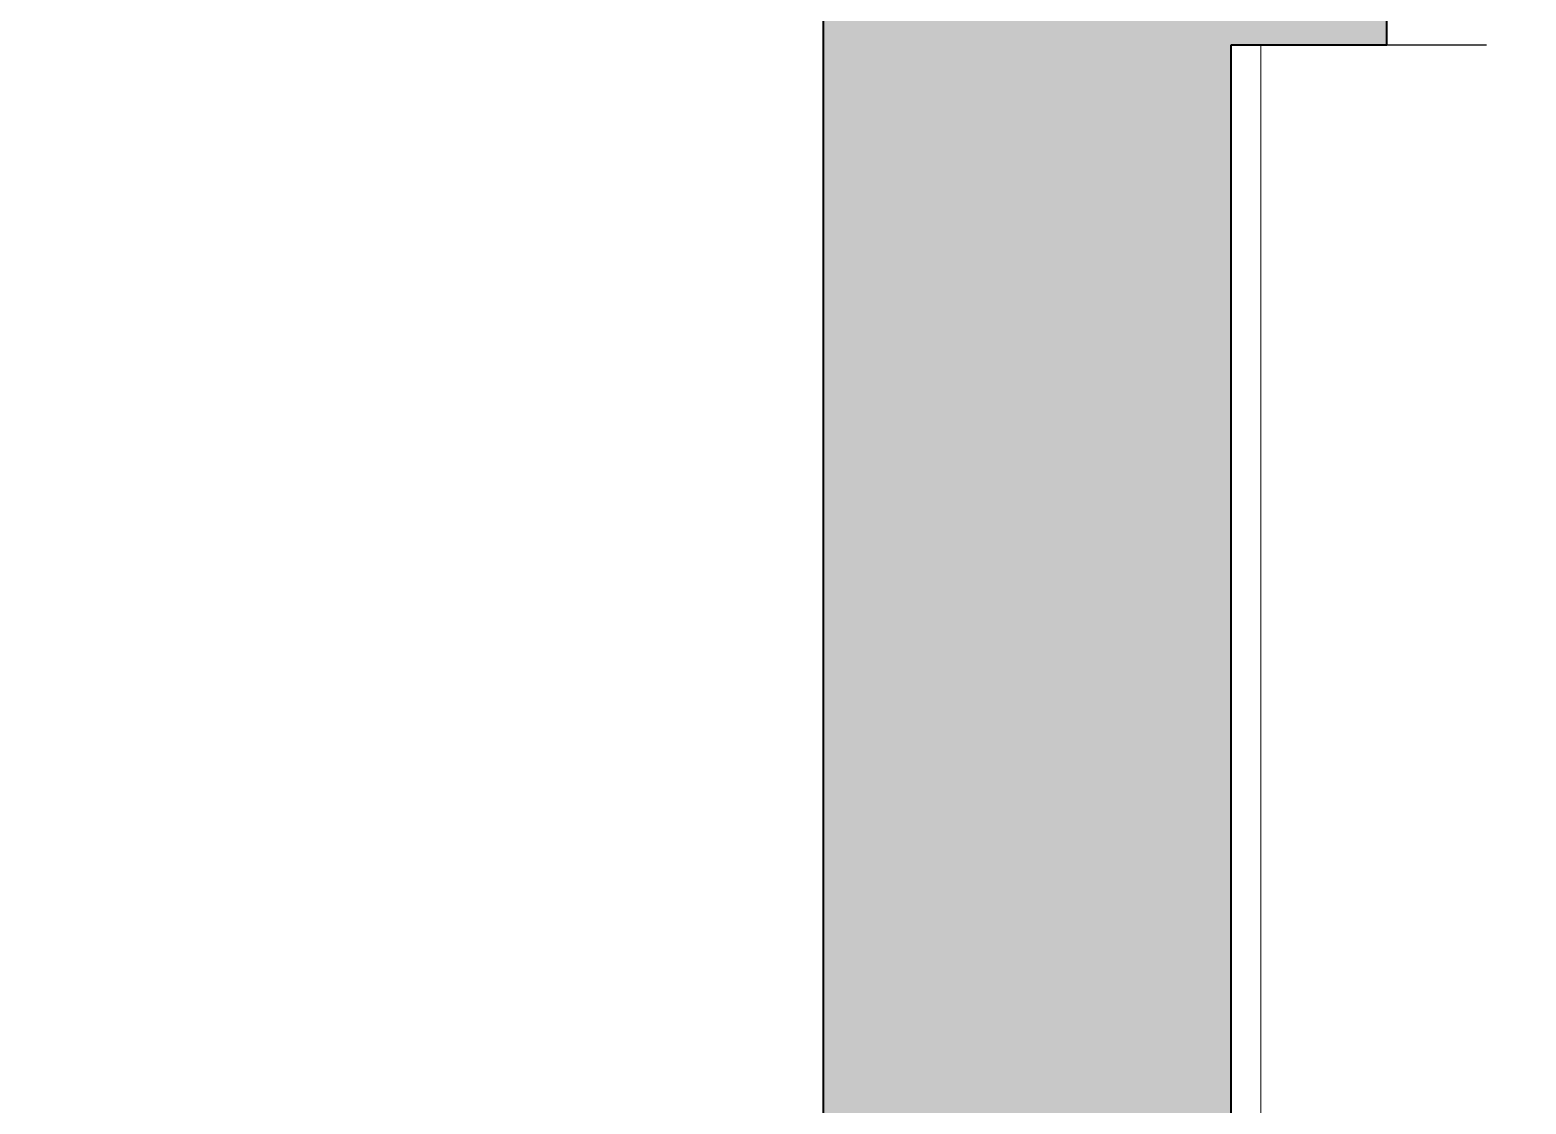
# Model space of a CAD drawing. Header units: metres. Extents: x 19 to 230, y -653 to -519.
# Drawn here: x 32.019 to 33.523, y -531.789 to -530.708 of the extents above; entities that cross this region are included whole.
import ezdxf

# ---------------------------------------------------------------- set-up
doc = ezdxf.new("R2010")
doc.units = ezdxf.units.M
doc.header["$LTSCALE"] = 0.0125
doc.linetypes.add('Punkt', pattern=[6.35, 0, -6.35])
doc.layers.add('04Ansichtskanten', color=4, linetype='Continuous', lineweight=15)
doc.layers.add('WändeBestand', color=142, linetype='Continuous', lineweight=40)
doc.layers.add('oben', color=7, linetype='Punkt')
doc.layers.add('SchrBestand', color=7, linetype='Continuous', lineweight=15, true_color=0xc9c9c9)

msp = doc.modelspace()

# ---------------------------------------------------------------- hatches: boundary and pattern name
at = {"layer": 'SchrBestand'}
h = msp.add_hatch(color=256, dxfattribs=at)
h.dxf.hatch_style = 1
h.paths.add_polyline_path([(33.4235, -530.0233), (32.1037, -530.0233), (32.0185, -530.0233), (32.0185, -530.1533), (32.1037, -530.1533), (32.1037, -530.6933), (32.8168, -530.6933), (32.8168, -532.0365), (33.2268, -532.0365), (33.2268, -530.7233), (33.3835, -530.7233), (33.3835, -530.6633), (33.4235, -530.6633)])
h.paths.add_polyline_path([(33.2268, -532.0365), (32.8168, -532.0365), (32.8168, -534.3741), (33.2268, -534.3741), (33.2268, -533.9641), (33.3668, -533.9641), (33.3668, -533.1441), (33.2268, -533.1441)])

# ---------------------------------------------------------------- linework, layer by layer
at = {"layer": '04Ansichtskanten'}
msp.add_line((33.2568, -533.1341), (33.2568, -530.7233), dxfattribs=at)
at = {"layer": 'oben'}
msp.add_line((33.3835, -530.7233), (35.9935, -530.7233), dxfattribs=at)
at = {"layer": 'WändeBestand'}
for p, q in [((33.3835, -530.7233), (33.3835, -530.6633)), ((32.8168, -534.3741), (32.8168, -530.6841)), ((33.2268, -530.7233), (33.3835, -530.7233)), ((33.2268, -533.1441), (33.2268, -530.7233))]:
    msp.add_line(p, q, dxfattribs=at)

doc.saveas('drawing.dxf')
